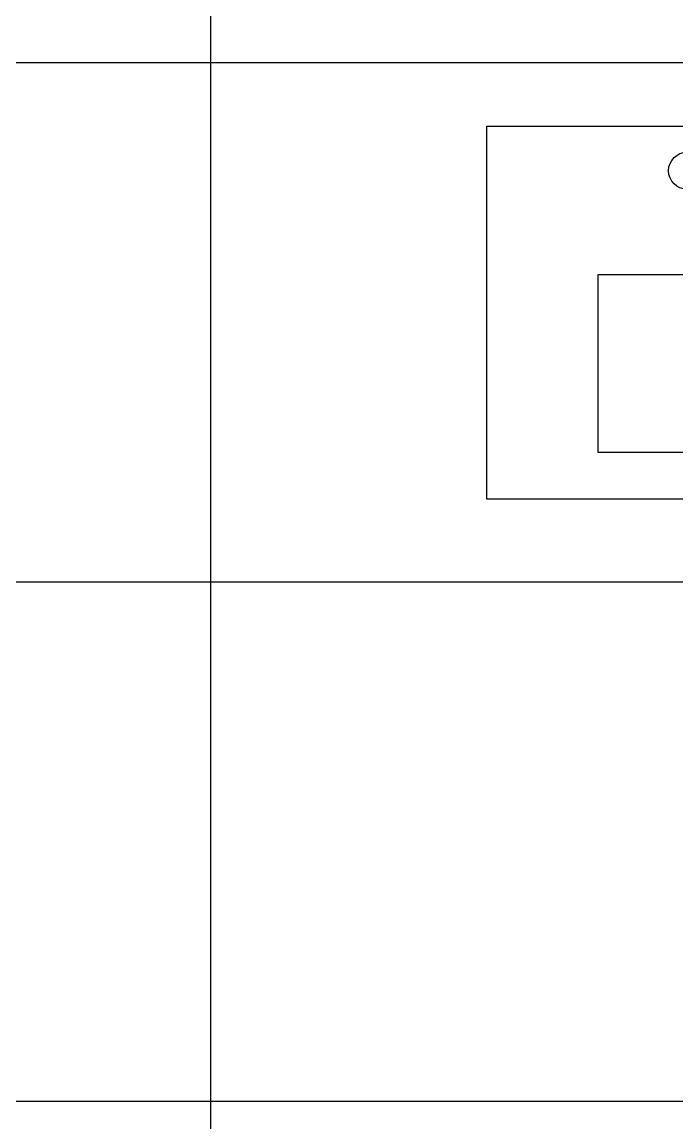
# Model space of a CAD drawing. Extents: x -84241 to 2571207, y -257021 to 1687411.
# Drawn here: x 76018 to 78226, y -12215 to -8505 of the extents above; entities that cross this region are included whole.
import ezdxf

# ---------------------------------------------------------------- set-up
doc = ezdxf.new("R2010")
doc.units = 0
doc.header["$LTSCALE"] = 1000
doc.layers.get('0').update_dxf_attribs({"linetype": 'CONTINUOUS'})
doc.layers.add('W-DRAI-EQPM', color=50, linetype='CONTINUOUS')

# ---------------------------------------------------------------- blocks, each defined once
blk = doc.blocks.new('*U261')
for p, q in [((0, 1200), (2100, 1200)), ((0, -56.6), (0, 1200)), ((2100, 1200), (2100, -56.6)), ((2100, -56.6), (0, -56.6))]:
    blk.add_line(p, q)
at = {"color": 8}
blk.add_line((1050, 1200), (1050, -56.6), dxfattribs=at)
for points in [[(375, 700), (975, 700), (975, 100), (375, 100)], [(1725, 700), (1125, 700), (1125, 100), (1725, 100)]]:
    blk.add_lwpolyline(points, close=True)
for centre, radius in [((675, 1050), 62.5), ((1425, 1050), 62.5), ((1650, 1050), 62.5), ((1050, 1050), 25)]:
    blk.add_circle(centre, radius)

msp = doc.modelspace()

# ---------------------------------------------------------------- linework, layer by layer
for p, q in [((76653.3555, 17109.1701), (76653.3555, -15890.8299)), ((73814.8308, -8640.8299), (89794.0823, -8640.8299)), ((73814.8308, -10390.8299), (89794.0823, -10390.8299)), ((73814.8308, -12140.8299), (89794.0823, -12140.8299))]:
    msp.add_line(p, q)

# ---------------------------------------------------------------- block references
at = {"layer": 'W-DRAI-EQPM'}
msp.add_blockref('*U261', (77584.9701, -10055.6874), dxfattribs=at)

doc.saveas('drawing.dxf')
